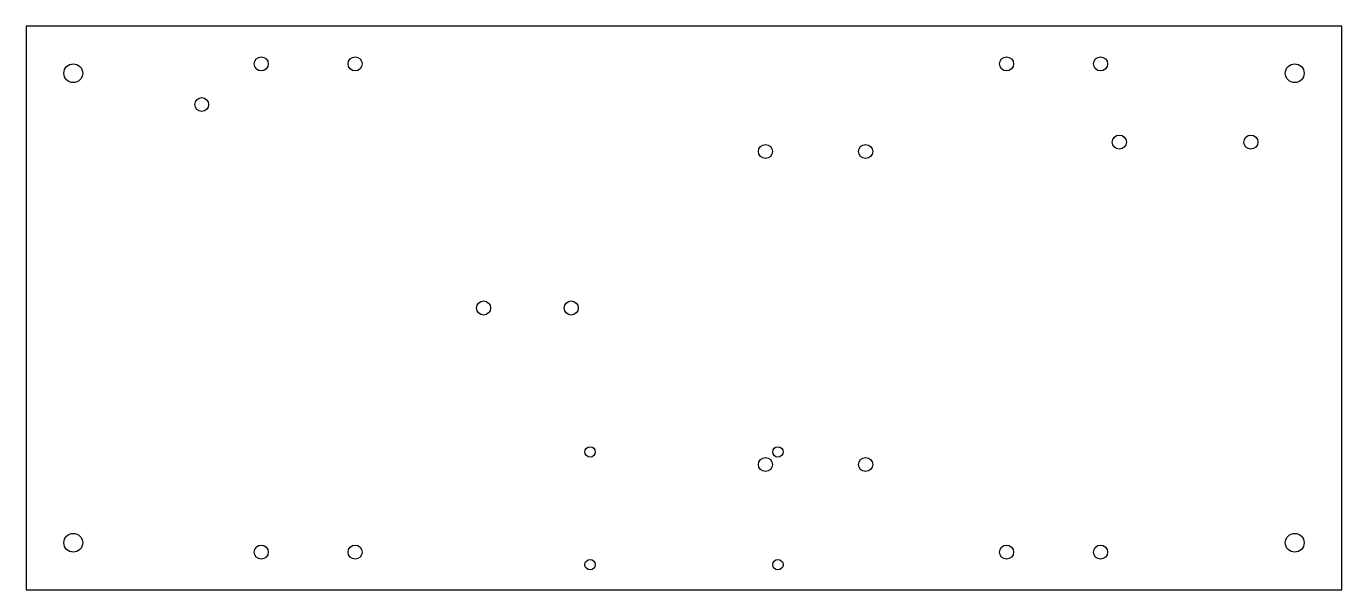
# Model space of a CAD drawing. Header units: metres. Extents: x 0 to 420, y 0 to 180.
import ezdxf

# ---------------------------------------------------------------- set-up
doc = ezdxf.new("R2010")
doc.units = ezdxf.units.M

msp = doc.modelspace()

# ---------------------------------------------------------------- linework, layer by layer
msp.add_lwpolyline([(0, 0), (420, 0), (420, 180), (0, 180), (0, 0)])
for centre, radius in [((15, 165), 3), ((75, 168), 2.25), ((105, 168), 2.25), ((313, 168), 2.25), ((343, 168), 2.25), ((405, 165), 3), ((56, 155), 2.2), ((349, 143), 2.25), ((391, 143), 2.25), ((236, 140), 2.25), ((268, 140), 2.25), ((146, 90), 2.25), ((174, 90), 2.25), ((180, 44), 1.65), ((236, 40), 2.25), ((240, 44), 1.65), ((268, 40), 2.25), ((15, 15), 3), ((405, 15), 3), ((75, 12), 2.25), ((105, 12), 2.25), ((313, 12), 2.25), ((343, 12), 2.25), ((180, 8), 1.65), ((240, 8), 1.65)]:
    msp.add_circle(centre, radius)

doc.saveas('drawing.dxf')
